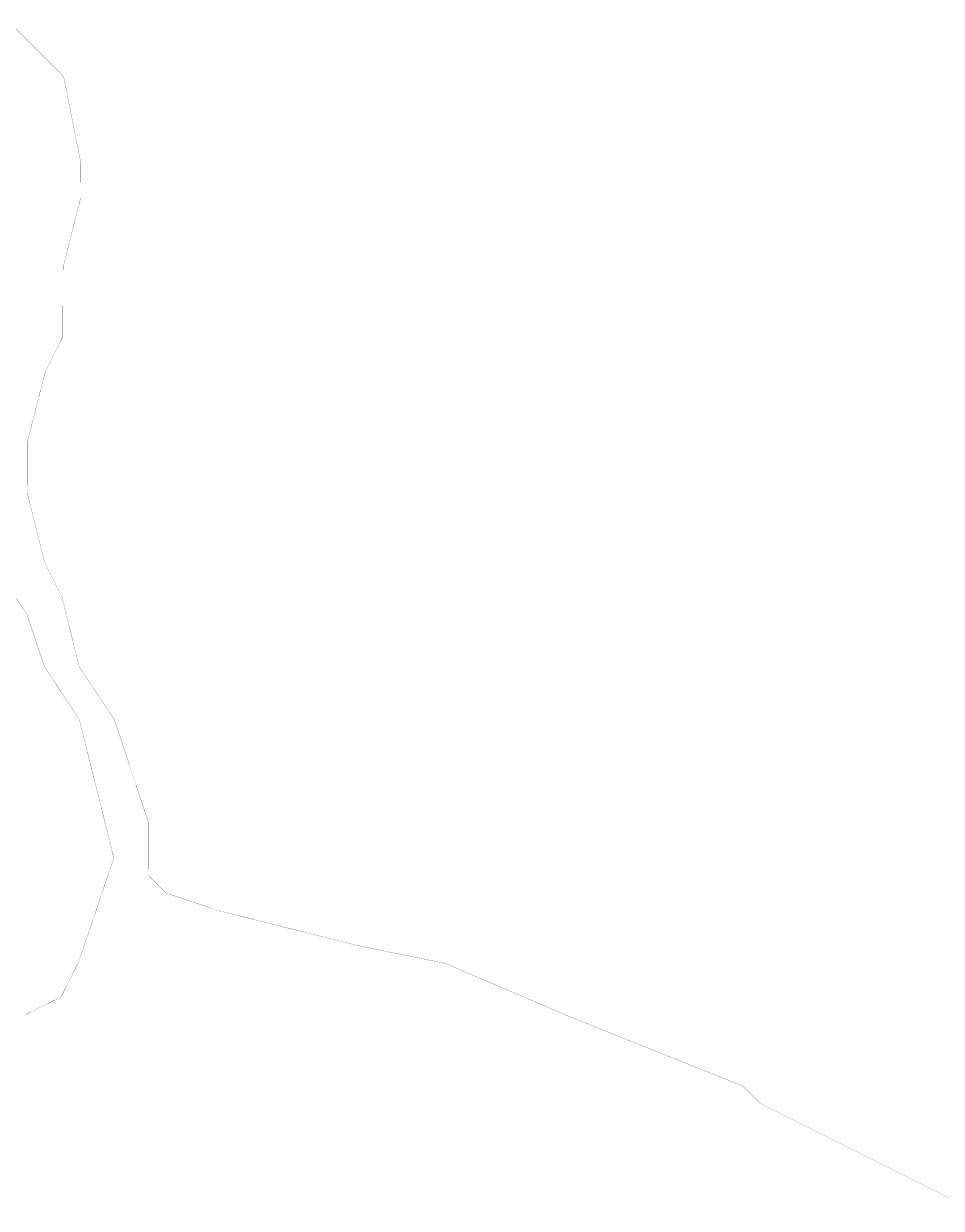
# Model space of a CAD drawing. Header units: metres. Extents: x 561401 to 594056, y 8460144 to 8508504.
# Drawn here: x 574658 to 575632, y 8481731 to 8482988 of the extents above; entities that cross this region are included whole.
import ezdxf

# ---------------------------------------------------------------- set-up
doc = ezdxf.new("R2010")
doc.units = ezdxf.units.M
doc.layers.add('1.2. BASE GRAFICA SUNARP', color=150, linetype='Continuous')

msp = doc.modelspace()

# ---------------------------------------------------------------- linework, layer by layer
at = {"layer": '1.2. BASE GRAFICA SUNARP', "color": 64, "linetype": 'Continuous', "lineweight": -3, "const_width": 0.2}
for points in [[(575662.2, 8481730.9), (575588.1, 8481768), (575439.8, 8481842.2), (575421.3, 8481860.7), (575235.9, 8481935), (575106.2, 8481990.7), (575013.4, 8482009.5), (574939.2, 8482028.1), (574865, 8482046.8), (574809.4, 8482065.4), (574790.9, 8482083.9), (574791.1, 8482139.2), (574754.3, 8482250), (574717.3, 8482305.4), (574699, 8482379.2), (574680.5, 8482416.2), (574662.1, 8482490), (574662.3, 8482545.3), (574681.1, 8482619), (574699.7, 8482655.9), (574700, 8482729.7), (574718.7, 8482803.4), (574718.8, 8482840.3), (574700.5, 8482932.5), (574663.5, 8482969.5), (574645, 8482988)], [(574645, 8482988), (574663.5, 8482969.5), (574700.5, 8482932.5), (574718.8, 8482840.3), (574718.7, 8482803.4), (574700, 8482729.7), (574699.7, 8482655.9), (574681.1, 8482619), (574662.3, 8482545.3), (574662.1, 8482490), (574680.5, 8482416.2), (574699, 8482379.2), (574717.3, 8482305.4), (574754.3, 8482250), (574791.1, 8482139.2), (574790.9, 8482083.9), (574809.4, 8482065.4), (574865, 8482046.8), (574939.2, 8482028.1), (575013.4, 8482009.5), (575106.2, 8481990.7), (575235.9, 8481935), (575421.3, 8481860.7), (575439.8, 8481842.2), (575588.1, 8481768), (575662.2, 8481730.9)], [(574624.8, 8482416.3), (574661.8, 8482360.9), (574680.2, 8482305.5), (574717.1, 8482250.1), (574735.5, 8482176.2), (574753.8, 8482102.4), (574735.1, 8482047.1), (574716.4, 8481991.9), (574697.7, 8481955), (574660.6, 8481936.7), (574623.4, 8481936.8)]]:
    msp.add_lwpolyline(points, dxfattribs=at)

doc.saveas('drawing.dxf')
